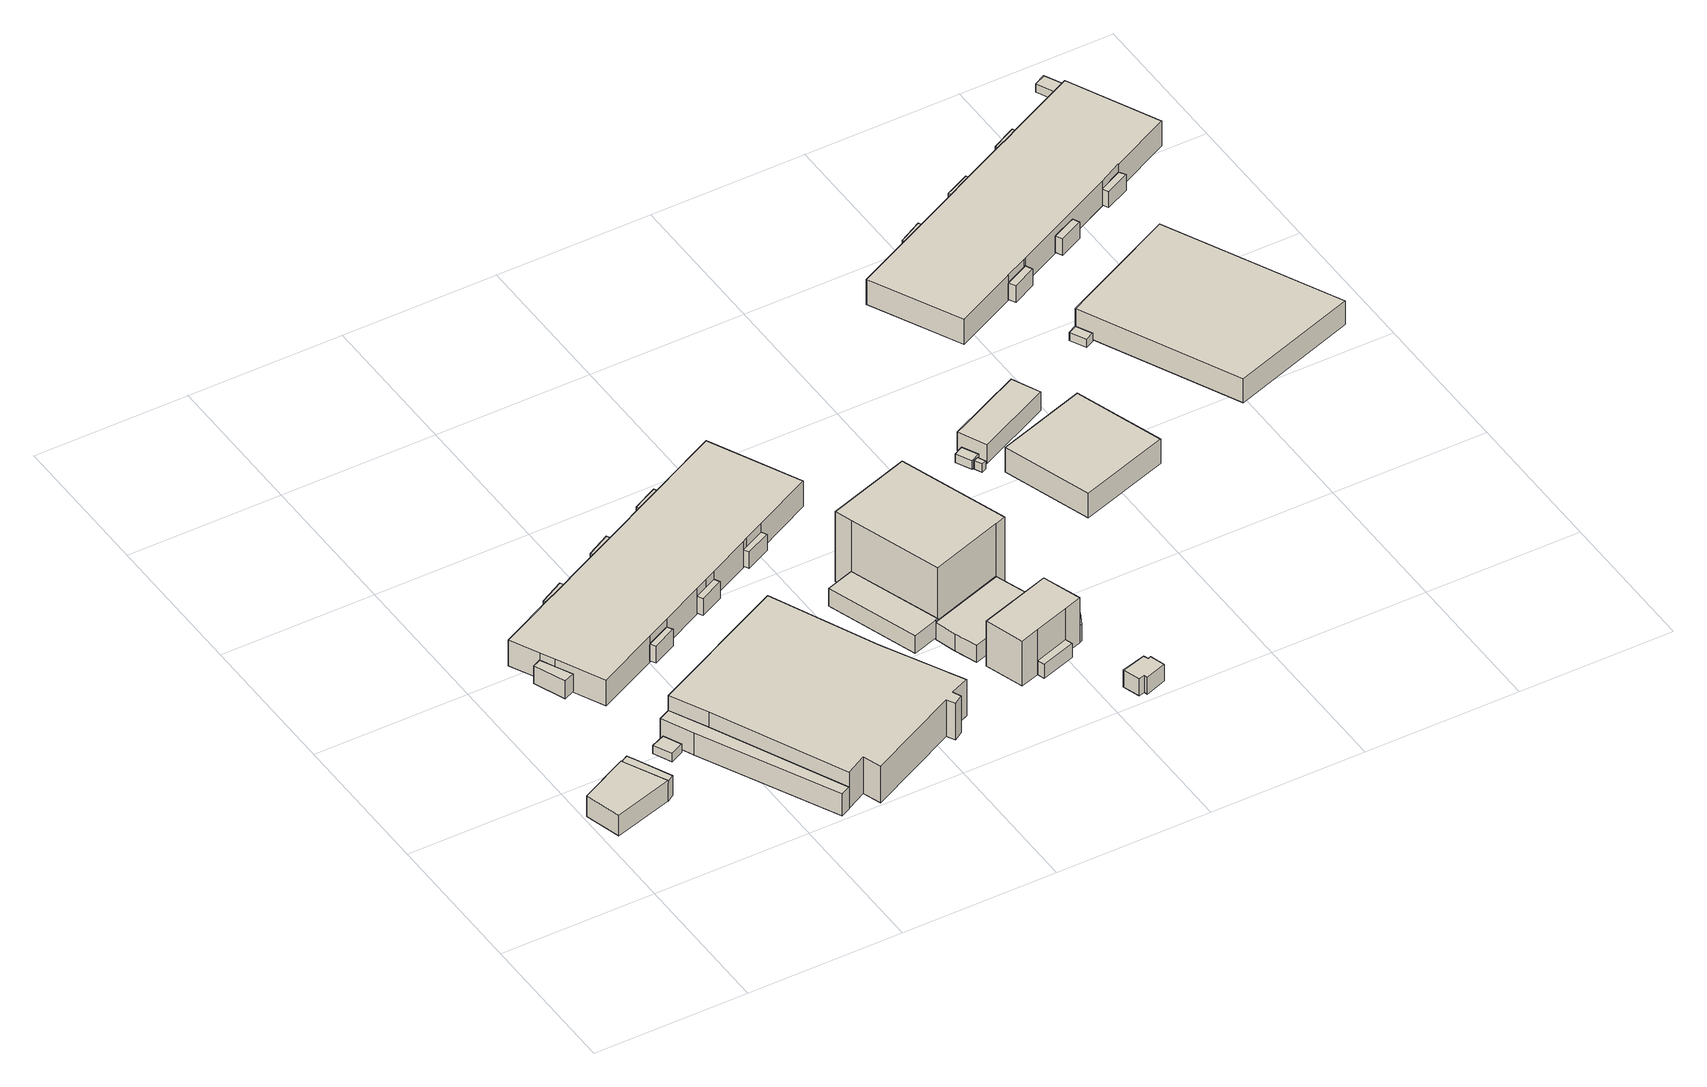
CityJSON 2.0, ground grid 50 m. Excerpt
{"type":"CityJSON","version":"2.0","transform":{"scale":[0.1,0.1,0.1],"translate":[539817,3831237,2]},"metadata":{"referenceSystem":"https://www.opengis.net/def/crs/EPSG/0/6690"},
"CityObjects":{
"building1":{"type":"Building","attributes":{"計測周辺長":65.77,"1/2500図郭":84,"区名":"住之江区","町丁目名称":"南港東４丁目","街区番号":5,"class":"3001","usage":"431","measuredHeight":7.5,"storeysAboveGround":1,"BuildingDetailAttribute.buildingRoofEdgeArea":262.5,"BuildingDetailAttribute.buildingStructureType":"610","BuildingDetailAttribute.buildingStructureOrgType":"2","BuildingDetailAttribute.detailedUsage":"1720","BuildingDetailAttribute.specifiedBuildingCoverageRate":0.6,"BuildingDetailAttribute.surveyYear":2017,"BuildingTsunamiRiskAttribute.description":"1","BuildingTsunamiRiskAttribute.rank":"2","BuildingTsunamiRiskAttribute.depth":0.82,"BuildingHighTideRiskAttribute.description":"1","BuildingHighTideRiskAttribute.rank":"3","BuildingHighTideRiskAttribute.depth":3.15,"BuildingIDAttribute.prefecture":"27","BuildingIDAttribute.city":"27125"},"geometry":[{"type":"Solid","lod":"1","boundaries":[[[[0,1,2,3,4,5]],[[4,6,7,5]],[[3,8,6,4]],[[2,9,8,3]],[[1,10,9,2]],[[0,11,10,1]],[[5,7,11,0]],[[6,8,9,10,11,7]]]]}]},
"building2":{"type":"Building","attributes":{"計測周辺長":37.03,"1/2500図郭":84,"区名":"住之江区","町丁目名称":"南港東４丁目","街区番号":5,"class":"3003","usage":"431","measuredHeight":7.1,"storeysAboveGround":1,"BuildingDetailAttribute.buildingRoofEdgeArea":47.19,"BuildingDetailAttribute.buildingStructureType":"610","BuildingDetailAttribute.buildingStructureOrgType":"2","BuildingDetailAttribute.detailedUsage":"1720","BuildingDetailAttribute.specifiedBuildingCoverageRate":0.6,"BuildingDetailAttribute.surveyYear":2017,"BuildingTsunamiRiskAttribute.description":"1","BuildingTsunamiRiskAttribute.rank":"2","BuildingTsunamiRiskAttribute.depth":0.69,"BuildingHighTideRiskAttribute.description":"1","BuildingHighTideRiskAttribute.rank":"3","BuildingHighTideRiskAttribute.depth":3.03,"BuildingIDAttribute.prefecture":"27","BuildingIDAttribute.city":"27125"},"geometry":[{"type":"Solid","lod":"1","boundaries":[[[[12,13,14,15,16,17]],[[16,18,19,17]],[[15,20,18,16]],[[14,21,20,15]],[[13,22,21,14]],[[12,23,22,13]],[[17,19,23,12]],[[18,20,21,22,23,19]]]]}]},
"building3":{"type":"Building","attributes":{"計測周辺長":28.87,"1/2500図郭":84,"区名":"住之江区","町丁目名称":"南港東４丁目","街区番号":4,"class":"3003","usage":"431","measuredHeight":6.4,"storeysAboveGround":2,"BuildingDetailAttribute.buildingRoofEdgeArea":37.58,"BuildingDetailAttribute.buildingStructureType":"610","BuildingDetailAttribute.buildingStructureOrgType":"2","BuildingDetailAttribute.detailedUsage":"1720","BuildingDetailAttribute.specifiedBuildingCoverageRate":0.6,"BuildingDetailAttribute.surveyYear":2017,"BuildingTsunamiRiskAttribute.description":"1","BuildingTsunamiRiskAttribute.rank":"2","BuildingTsunamiRiskAttribute.depth":1.06,"BuildingHighTideRiskAttribute.description":"1","BuildingHighTideRiskAttribute.rank":"3","BuildingHighTideRiskAttribute.depth":3.35,"BuildingIDAttribute.prefecture":"27","BuildingIDAttribute.city":"27125"},"geometry":[{"type":"Solid","lod":"1","boundaries":[[[[24,25,26,27,28]],[[27,29,30,28]],[[26,31,29,27]],[[25,32,31,26]],[[24,33,32,25]],[[28,30,33,24]],[[29,31,32,33,30]]]]}]},
"building4":{"type":"Building","attributes":{"計測周辺長":22.26,"1/2500図郭":84,"区名":"住之江区","町丁目名称":"南港東４丁目","街区番号":5,"class":"3001","usage":"431","measuredHeight":3,"storeysAboveGround":1,"BuildingDetailAttribute.buildingRoofEdgeArea":30.46,"BuildingDetailAttribute.buildingStructureType":"610","BuildingDetailAttribute.buildingStructureOrgType":"2","BuildingDetailAttribute.detailedUsage":"1720","BuildingDetailAttribute.specifiedBuildingCoverageRate":0.6,"BuildingDetailAttribute.surveyYear":2017,"BuildingTsunamiRiskAttribute.description":"1","BuildingTsunamiRiskAttribute.rank":"1","BuildingTsunamiRiskAttribute.depth":0.49,"BuildingHighTideRiskAttribute.description":"1","BuildingHighTideRiskAttribute.rank":"2","BuildingHighTideRiskAttribute.depth":2.83,"BuildingIDAttribute.prefecture":"27","BuildingIDAttribute.city":"27125"},"geometry":[{"type":"Solid","lod":"1","boundaries":[[[[34,35,36,37]],[[36,38,39,37]],[[35,40,38,36]],[[34,41,40,35]],[[37,39,41,34]],[[38,40,41,39]]]]}]},
"building5":{"type":"Building","attributes":{"計測周辺長":127.84,"1/2500図郭":84,"区名":"住之江区","町丁目名称":"南港東４丁目","街区番号":5,"class":"3003","usage":"431","measuredHeight":7.9,"storeysAboveGround":1,"BuildingDetailAttribute.buildingRoofEdgeArea":246.84,"BuildingDetailAttribute.buildingStructureType":"610","BuildingDetailAttribute.buildingStructureOrgType":"2","BuildingDetailAttribute.detailedUsage":"1720","BuildingDetailAttribute.specifiedBuildingCoverageRate":0.6,"BuildingDetailAttribute.surveyYear":2017,"BuildingTsunamiRiskAttribute.description":"1","BuildingTsunamiRiskAttribute.rank":"1","BuildingTsunamiRiskAttribute.depth":0.35,"BuildingHighTideRiskAttribute.description":"1","BuildingHighTideRiskAttribute.rank":"2","BuildingHighTideRiskAttribute.depth":2.67,"BuildingIDAttribute.prefecture":"27","BuildingIDAttribute.city":"27125"},"geometry":[{"type":"Solid","lod":"1","boundaries":[[[[42,43,44,45,46,47]],[[46,48,49,47]],[[45,50,48,46]],[[44,51,50,45]],[[43,52,51,44]],[[42,53,52,43]],[[47,49,53,42]],[[48,50,51,52,53,49]]]]}]},
"building6":{"type":"Building","attributes":{"計測周辺長":23.73,"1/2500図郭":84,"区名":"住之江区","町丁目名称":"南港東４丁目","街区番号":4,"class":"3003","usage":"431","measuredHeight":6.3,"storeysAboveGround":2,"BuildingDetailAttribute.buildingRoofEdgeArea":26.66,"BuildingDetailAttribute.buildingStructureType":"610","BuildingDetailAttribute.buildingStructureOrgType":"2","BuildingDetailAttribute.detailedUsage":"1720","BuildingDetailAttribute.specifiedBuildingCoverageRate":0.6,"BuildingDetailAttribute.surveyYear":2017,"BuildingTsunamiRiskAttribute.description":"1","BuildingTsunamiRiskAttribute.rank":"2","BuildingTsunamiRiskAttribute.depth":1.2,"BuildingHighTideRiskAttribute.description":"1","BuildingHighTideRiskAttribute.rank":"3","BuildingHighTideRiskAttribute.depth":3.46,"BuildingIDAttribute.prefecture":"27","BuildingIDAttribute.city":"27125"},"geometry":[{"type":"Solid","lod":"1","boundaries":[[[[54,55,56,57]],[[56,58,59,57]],[[55,60,58,56]],[[54,61,60,55]],[[57,59,61,54]],[[58,60,61,59]]]]}]},
"building7":{"type":"Building","attributes":{"計測周辺長":21.85,"1/2500図郭":84,"区名":"住之江区","町丁目名称":"南港東４丁目","街区番号":4,"class":"3003","usage":"431","measuredHeight":6.1,"storeysAboveGround":1,"BuildingDetailAttribute.buildingRoofEdgeArea":18.63,"BuildingDetailAttribute.buildingStructureType":"610","BuildingDetailAttribute.buildingStructureOrgType":"2","BuildingDetailAttribute.detailedUsage":"1720","BuildingDetailAttribute.specifiedBuildingCoverageRate":0.6,"BuildingDetailAttribute.surveyYear":2017,"BuildingTsunamiRiskAttribute.description":"1","BuildingTsunamiRiskAttribute.rank":"2","BuildingTsunamiRiskAttribute.depth":0.56,"BuildingHighTideRiskAttribute.description":"1","BuildingHighTideRiskAttribute.rank":"2","BuildingHighTideRiskAttribute.depth":2.84,"BuildingIDAttribute.prefecture":"27","BuildingIDAttribute.city":"27125"},"geometry":[{"type":"Solid","lod":"1","boundaries":[[[[62,63,64,65]],[[64,66,67,65]],[[63,68,66,64]],[[62,69,68,63]],[[65,67,69,62]],[[66,68,69,67]]]]}]},
"building8":{"type":"Building","attributes":{"計測周辺長":241.19,"1/2500図郭":84,"区名":"住之江区","町丁目名称":"南港東４丁目","街区番号":5,"class":"3001","usage":"431","measuredHeight":13.3,"storeysAboveGround":1,"BuildingDetailAttribute.buildingRoofEdgeArea":3307.52,"BuildingDetailAttribute.buildingStructureType":"610","BuildingDetailAttribute.buildingStructureOrgType":"2","BuildingDetailAttribute.detailedUsage":"1720","BuildingDetailAttribute.specifiedBuildingCoverageRate":0.6,"BuildingDetailAttribute.surveyYear":2017,"BuildingTsunamiRiskAttribute.description":"1","BuildingTsunamiRiskAttribute.rank":"1","BuildingTsunamiRiskAttribute.depth":0.44,"BuildingHighTideRiskAttribute.description":"1","BuildingHighTideRiskAttribute.rank":"2","BuildingHighTideRiskAttribute.depth":2.82,"BuildingIDAttribute.prefecture":"27","BuildingIDAttribute.city":"27125"},"geometry":[{"type":"Solid","lod":"1","boundaries":[[[[70,71,72,73,74,75,76,77,78,79,80,81,82,83]],[[82,84,85,83]],[[81,86,84,82]],[[80,87,86,81]],[[79,88,87,80]],[[78,89,88,79]],[[77,90,89,78]],[[76,91,90,77]],[[75,92,91,76]],[[74,93,92,75]],[[73,94,93,74]],[[72,95,94,73]],[[71,96,95,72]],[[70,97,96,71]],[[83,85,97,70]],[[84,86,87,88,89,90,91,92,93,94,95,96,97,85]]]]}]},
"building9":{"type":"Building","attributes":{"計測周辺長":23.37,"1/2500図郭":84,"区名":"住之江区","町丁目名称":"南港東４丁目","街区番号":4,"class":"3003","usage":"431","measuredHeight":6.2,"storeysAboveGround":2,"BuildingDetailAttribute.buildingRoofEdgeArea":26.14,"BuildingDetailAttribute.buildingStructureType":"610","BuildingDetailAttribute.buildingStructureOrgType":"2","BuildingDetailAttribute.detailedUsage":"1720","BuildingDetailAttribute.specifiedBuildingCoverageRate":0.6,"BuildingDetailAttribute.surveyYear":2017,"BuildingTsunamiRiskAttribute.description":"1","BuildingTsunamiRiskAttribute.rank":"2","BuildingTsunamiRiskAttribute.depth":1.23,"BuildingHighTideRiskAttribute.description":"1","BuildingHighTideRiskAttribute.rank":"3","BuildingHighTideRiskAttribute.depth":3.48,"BuildingIDAttribute.prefecture":"27","BuildingIDAttribute.city":"27125"},"geometry":[{"type":"Solid","lod":"1","boundaries":[[[[98,99,100,101,102]],[[101,103,104,102]],[[100,105,103,101]],[[99,106,105,100]],[[98,107,106,99]],[[102,104,107,98]],[[103,105,106,107,104]]]]}]},
"building10":{"type":"Building","attributes":{"計測周辺長":267.58,"1/2500図郭":84,"区名":"住之江区","町丁目名称":"南港東４丁目","街区番号":4,"class":"3001","usage":"431","measuredHeight":9.3,"storeysAboveGround":1,"BuildingDetailAttribute.buildingRoofEdgeArea":3267.63,"BuildingDetailAttribute.buildingStructureType":"610","BuildingDetailAttribute.buildingStructureOrgType":"2","BuildingDetailAttribute.detailedUsage":"1720","BuildingDetailAttribute.specifiedBuildingCoverageRate":0.6,"BuildingDetailAttribute.surveyYear":2017,"BuildingTsunamiRiskAttribute.description":"1","BuildingTsunamiRiskAttribute.rank":"2","BuildingTsunamiRiskAttribute.depth":1.13,"BuildingHighTideRiskAttribute.description":"1","BuildingHighTideRiskAttribute.rank":"3","BuildingHighTideRiskAttribute.depth":3.03,"BuildingIDAttribute.prefecture":"27","BuildingIDAttribute.city":"27125"},"geometry":[{"type":"Solid","lod":"1","boundaries":[[[[108,109,110,111,112,113,114,115,116,117,118,119,120,121,122,123,124,125,126,127,98,102,128]],[[102,129,130,128]],[[98,131,129,102]],[[127,132,131,98]],[[126,133,132,127]],[[125,134,133,126]],[[124,135,134,125]],[[123,136,135,124]],[[122,137,136,123]],[[121,138,137,122]],[[120,139,138,121]],[[119,140,139,120]],[[118,141,140,119]],[[117,142,141,118]],[[116,143,142,117]],[[115,144,143,116]],[[114,145,144,115]],[[113,146,145,114]],[[112,147,146,113]],[[111,148,147,112]],[[110,149,148,111]],[[109,150,149,110]],[[108,151,150,109]],[[128,130,151,108]],[[129,131,132,133,134,135,136,137,138,139,140,141,142,143,144,145,146,147,148,149,150,151,130]]]]}]},
"building11":{"type":"Building","attributes":{"計測周辺長":21.68,"1/2500図郭":84,"区名":"住之江区","町丁目名称":"南港東４丁目","街区番号":4,"class":"3003","usage":"431","measuredHeight":6.1,"storeysAboveGround":1,"BuildingDetailAttribute.buildingRoofEdgeArea":18.51,"BuildingDetailAttribute.buildingStructureType":"610","BuildingDetailAttribute.buildingStructureOrgType":"2","BuildingDetailAttribute.detailedUsage":"1720","BuildingDetailAttribute.specifiedBuildingCoverageRate":0.6,"BuildingDetailAttribute.surveyYear":2017,"BuildingTsunamiRiskAttribute.description":"1","BuildingTsunamiRiskAttribute.rank":"2","BuildingTsunamiRiskAttribute.depth":0.67,"BuildingHighTideRiskAttribute.description":"1","BuildingHighTideRiskAttribute.rank":"2","BuildingHighTideRiskAttribute.depth":2.93,"BuildingIDAttribute.prefecture":"27","BuildingIDAttribute.city":"27125"},"geometry":[{"type":"Solid","lod":"1","boundaries":[[[[152,153,154,155,156]],[[155,157,158,156]],[[154,159,157,155]],[[153,160,159,154]],[[152,161,160,153]],[[156,158,161,152]],[[157,159,160,161,158]]]]}]},
"building12":{"type":"Building","attributes":{"計測周辺長":127.65,"1/2500図郭":84,"区名":"住之江区","町丁目名称":"南港東４丁目","街区番号":5,"class":"3003","usage":"431","measuredHeight":7.5,"storeysAboveGround":1,"BuildingDetailAttribute.buildingRoofEdgeArea":273,"BuildingDetailAttribute.buildingStructureType":"610","BuildingDetailAttribute.buildingStructureOrgType":"2","BuildingDetailAttribute.detailedUsage":"1720","BuildingDetailAttribute.specifiedBuildingCoverageRate":0.6,"BuildingDetailAttribute.surveyYear":2017,"BuildingTsunamiRiskAttribute.description":"1","BuildingTsunamiRiskAttribute.rank":"1","BuildingTsunamiRiskAttribute.depth":0.31,"BuildingHighTideRiskAttribute.description":"1","BuildingHighTideRiskAttribute.rank":"2","BuildingHighTideRiskAttribute.depth":2.75,"BuildingIDAttribute.prefecture":"27","BuildingIDAttribute.city":"27125"},"geometry":[{"type":"Solid","lod":"1","boundaries":[[[[162,163,164,165,166,167]],[[166,168,169,167]],[[165,170,168,166]],[[164,171,170,165]],[[163,172,171,164]],[[162,173,172,163]],[[167,169,173,162]],[[168,170,171,172,173,169]]]]}]},
"building13":{"type":"Building","attributes":{"計測周辺長":24.69,"1/2500図郭":84,"区名":"住之江区","町丁目名称":"南港東４丁目","街区番号":4,"class":"3003","usage":"431","measuredHeight":6,"storeysAboveGround":2,"BuildingDetailAttribute.buildingRoofEdgeArea":28.49,"BuildingDetailAttribute.buildingStructureType":"610","BuildingDetailAttribute.buildingStructureOrgType":"2","BuildingDetailAttribute.detailedUsage":"1720","BuildingDetailAttribute.specifiedBuildingCoverageRate":0.6,"BuildingDetailAttribute.surveyYear":2017,"BuildingTsunamiRiskAttribute.description":"1","BuildingTsunamiRiskAttribute.rank":"2","BuildingTsunamiRiskAttribute.depth":1.21,"BuildingHighTideRiskAttribute.description":"1","BuildingHighTideRiskAttribute.rank":"3","BuildingHighTideRiskAttribute.depth":3.45,"BuildingIDAttribute.prefecture":"27","BuildingIDAttribute.city":"27125"},"geometry":[{"type":"Solid","lod":"1","boundaries":[[[[128,174,175,176,109]],[[176,177,178,109]],[[175,179,177,176]],[[174,180,179,175]],[[128,181,180,174]],[[109,178,181,128]],[[177,179,180,181,178]]]]}]},
"building14":{"type":"Building","attributes":{"計測周辺長":22.52,"1/2500図郭":84,"区名":"住之江区","町丁目名称":"南港東４丁目","街区番号":4,"class":"3003","usage":"431","measuredHeight":5.9,"storeysAboveGround":2,"BuildingDetailAttribute.buildingRoofEdgeArea":19.01,"BuildingDetailAttribute.buildingStructureType":"610","BuildingDetailAttribute.buildingStructureOrgType":"2","BuildingDetailAttribute.detailedUsage":"1720","BuildingDetailAttribute.specifiedBuildingCoverageRate":0.6,"BuildingDetailAttribute.surveyYear":2017,"BuildingTsunamiRiskAttribute.description":"1","BuildingTsunamiRiskAttribute.rank":"2","BuildingTsunamiRiskAttribute.depth":0.67,"BuildingHighTideRiskAttribute.description":"1","BuildingHighTideRiskAttribute.rank":"2","BuildingHighTideRiskAttribute.depth":2.92,"BuildingIDAttribute.prefecture":"27","BuildingIDAttribute.city":"27125"},"geometry":[{"type":"Solid","lod":"1","boundaries":[[[[182,183,184,185,186]],[[185,187,188,186]],[[184,189,187,185]],[[183,190,189,184]],[[182,191,190,183]],[[186,188,191,182]],[[187,189,190,191,188]]]]}]},
"building15":{"type":"Building","attributes":{"計測周辺長":82.46,"1/2500図郭":84,"区名":"住之江区","町丁目名称":"南港東４丁目","街区番号":5,"class":"3003","usage":"431","measuredHeight":6.5,"storeysAboveGround":1,"BuildingDetailAttribute.buildingRoofEdgeArea":306.31,"BuildingDetailAttribute.buildingStructureType":"610","BuildingDetailAttribute.buildingStructureOrgType":"2","BuildingDetailAttribute.detailedUsage":"1720","BuildingDetailAttribute.specifiedBuildingCoverageRate":0.6,"BuildingDetailAttribute.surveyYear":2017,"BuildingTsunamiRiskAttribute.description":"1","BuildingTsunamiRiskAttribute.rank":"1","BuildingTsunamiRiskAttribute.depth":0.39,"BuildingHighTideRiskAttribute.description":"1","BuildingHighTideRiskAttribute.rank":"2","BuildingHighTideRiskAttribute.depth":2.73,"BuildingIDAttribute.prefecture":"27","BuildingIDAttribute.city":"27125"},"geometry":[{"type":"Solid","lod":"1","boundaries":[[[[192,193,194,195,196,197]],[[196,198,199,197]],[[195,200,198,196]],[[194,201,200,195]],[[193,202,201,194]],[[192,203,202,193]],[[197,199,203,192]],[[198,200,201,202,203,199]]]]}]},
"building16":{"type":"Building","attributes":{"計測周辺長":82.52,"1/2500図郭":84,"区名":"住之江区","町丁目名称":"南港東４丁目","街区番号":5,"class":"3003","usage":"401","measuredHeight":6.2,"storeysAboveGround":1,"BuildingDetailAttribute.buildingRoofEdgeArea":397.77,"BuildingDetailAttribute.buildingStructureType":"610","BuildingDetailAttribute.buildingStructureOrgType":"2","BuildingDetailAttribute.detailedUsage":"1310","BuildingDetailAttribute.specifiedBuildingCoverageRate":0.6,"BuildingDetailAttribute.surveyYear":2017,"BuildingTsunamiRiskAttribute.description":"1","BuildingTsunamiRiskAttribute.rank":"2","BuildingTsunamiRiskAttribute.depth":0.63,"BuildingHighTideRiskAttribute.description":"1","BuildingHighTideRiskAttribute.rank":"3","BuildingHighTideRiskAttribute.depth":3.07,"BuildingIDAttribute.prefecture":"27","BuildingIDAttribute.city":"27125"},"geometry":[{"type":"Solid","lod":"1","boundaries":[[[[204,205,206,207,208,209,210]],[[209,211,212,210]],[[208,213,211,209]],[[207,214,213,208]],[[206,215,214,207]],[[205,216,215,206]],[[204,217,216,205]],[[210,212,217,204]],[[211,213,214,215,216,217,212]]]]}]},
"building17":{"type":"Building","attributes":{"計測周辺長":75.45,"1/2500図郭":84,"区名":"住之江区","町丁目名称":"南港東４丁目","街区番号":5,"class":"3002","usage":"431","measuredHeight":16.3,"storeysAboveGround":4,"BuildingDetailAttribute.buildingRoofEdgeArea":323.85,"BuildingDetailAttribute.buildingStructureType":"610","BuildingDetailAttribute.buildingStructureOrgType":"2","BuildingDetailAttribute.detailedUsage":"1720","BuildingDetailAttribute.specifiedBuildingCoverageRate":0.6,"BuildingDetailAttribute.surveyYear":2017,"BuildingTsunamiRiskAttribute.description":"1","BuildingTsunamiRiskAttribute.rank":"2","BuildingTsunamiRiskAttribute.depth":0.54,"BuildingHighTideRiskAttribute.description":"1","BuildingHighTideRiskAttribute.rank":"3","BuildingHighTideRiskAttribute.depth":3.06,"BuildingIDAttribute.prefecture":"27","BuildingIDAttribute.city":"27125"},"geometry":[{"type":"Solid","lod":"1","boundaries":[[[[218,219,220,221,222,223,224]],[[223,225,226,224]],[[222,227,225,223]],[[221,228,227,222]],[[220,229,228,221]],[[219,230,229,220]],[[218,231,230,219]],[[224,226,231,218]],[[225,227,228,229,230,231,226]]]]}]},
"building18":{"type":"Building","attributes":{"計測周辺長":131.87,"1/2500図郭":84,"区名":"住之江区","町丁目名称":"南港東４丁目","街区番号":5,"class":"3003","usage":"431","measuredHeight":6,"storeysAboveGround":4,"BuildingDetailAttribute.buildingRoofEdgeArea":1068,"BuildingDetailAttribute.buildingStructureType":"603","BuildingDetailAttribute.buildingStructureOrgType":"3","BuildingDetailAttribute.detailedUsage":"1720","BuildingDetailAttribute.specifiedBuildingCoverageRate":0.6,"BuildingDetailAttribute.surveyYear":2017,"BuildingTsunamiRiskAttribute.description":"1","BuildingTsunamiRiskAttribute.rank":"2","BuildingTsunamiRiskAttribute.depth":0.51,"BuildingHighTideRiskAttribute.description":"1","BuildingHighTideRiskAttribute.rank":"2","BuildingHighTideRiskAttribute.depth":2.96,"BuildingIDAttribute.prefecture":"27","BuildingIDAttribute.city":"27125"},"geometry":[{"type":"Solid","lod":"1","boundaries":[[[[232,233,234]],[[233,217,212,234]],[[232,235,217,233]],[[234,212,235,232]],[[217,235,212]]]]}]},
"building19":{"type":"Building","attributes":{"計測周辺長":28.89,"1/2500図郭":84,"区名":"住之江区","町丁目名称":"南港東４丁目","街区番号":5,"class":"3003","usage":"431","measuredHeight":5.2,"storeysAboveGround":1,"BuildingDetailAttribute.buildingRoofEdgeArea":30.19,"BuildingDetailAttribute.buildingStructureType":"610","BuildingDetailAttribute.buildingStructureOrgType":"2","BuildingDetailAttribute.detailedUsage":"1720","BuildingDetailAttribute.specifiedBuildingCoverageRate":0.6,"BuildingDetailAttribute.surveyYear":2017,"BuildingTsunamiRiskAttribute.description":"1","BuildingTsunamiRiskAttribute.rank":"1","BuildingTsunamiRiskAttribute.depth":0.46,"BuildingHighTideRiskAttribute.description":"1","BuildingHighTideRiskAttribute.rank":"2","BuildingHighTideRiskAttribute.depth":2.99,"BuildingIDAttribute.prefecture":"27","BuildingIDAttribute.city":"27125"},"geometry":[{"type":"Solid","lod":"1","boundaries":[[[[236,237,238,239]],[[238,240,241,239]],[[237,242,240,238]],[[236,243,242,237]],[[239,241,243,236]],[[240,242,243,241]]]]}]},
"building20":{"type":"Building","attributes":{"計測周辺長":131.87,"1/2500図郭":84,"区名":"住之江区","町丁目名称":"南港東４丁目","街区番号":5,"class":"3002","usage":"431","measuredHeight":25.2,"storeysAboveGround":4,"BuildingDetailAttribute.buildingRoofEdgeArea":1068,"BuildingDetailAttribute.buildingStructureType":"603","BuildingDetailAttribute.buildingStructureOrgType":"3","BuildingDetailAttribute.detailedUsage":"1720","BuildingDetailAttribute.specifiedBuildingCoverageRate":0.6,"BuildingDetailAttribute.surveyYear":2017,"BuildingTsunamiRiskAttribute.description":"1","BuildingTsunamiRiskAttribute.rank":"1","BuildingTsunamiRiskAttribute.depth":0.43,"BuildingHighTideRiskAttribute.description":"1","BuildingHighTideRiskAttribute.rank":"2","BuildingHighTideRiskAttribute.depth":2.89,"BuildingIDAttribute.prefecture":"27","BuildingIDAttribute.city":"27125"},"geometry":[{"type":"Solid","lod":"1","boundaries":[[[[244,210,245,246,247,248,204]],[[248,249,250,204]],[[247,251,249,248]],[[246,252,251,247]],[[245,253,252,246]],[[210,254,253,245]],[[244,255,254,210]],[[204,250,255,244]],[[249,251,252,253,254,255,250]]]]}]},
"building21":{"type":"Building","attributes":{"計測周辺長":60.85,"1/2500図郭":84,"区名":"住之江区","町丁目名称":"南港東４丁目","街区番号":4,"class":"3003","usage":"431","storeysAboveGround":2,"BuildingDetailAttribute.buildingRoofEdgeArea":23.25,"BuildingDetailAttribute.buildingStructureType":"610","BuildingDetailAttribute.buildingStructureOrgType":"2","BuildingDetailAttribute.detailedUsage":"1720","BuildingDetailAttribute.specifiedBuildingCoverageRate":0.6,"BuildingDetailAttribute.surveyYear":2017,"BuildingTsunamiRiskAttribute.description":"1","BuildingTsunamiRiskAttribute.rank":"2","BuildingTsunamiRiskAttribute.depth":1,"BuildingHighTideRiskAttribute.description":"1","BuildingHighTideRiskAttribute.rank":"3","BuildingHighTideRiskAttribute.depth":3.25,"BuildingIDAttribute.prefecture":"27","BuildingIDAttribute.city":"27125"},"geometry":[{"type":"Solid","lod":"1","boundaries":[[[[256,257,258,259]],[[258,260,261,259]],[[257,262,260,258]],[[256,263,262,257]],[[259,261,263,256]],[[260,262,263,261]]]]}]},
"building22":{"type":"Building","attributes":{"計測周辺長":32.44,"1/2500図郭":84,"区名":"住之江区","町丁目名称":"南港東４丁目","街区番号":6,"class":"3001","usage":"431","measuredHeight":6.2,"storeysAboveGround":2,"BuildingDetailAttribute.buildingRoofEdgeArea":60.28,"BuildingDetailAttribute.buildingStructureType":"610","BuildingDetailAttribute.buildingStructureOrgType":"2","BuildingDetailAttribute.detailedUsage":"1720","BuildingDetailAttribute.specifiedBuildingCoverageRate":0.6,"BuildingDetailAttribute.surveyYear":2017,"BuildingTsunamiRiskAttribute.description":"1","BuildingTsunamiRiskAttribute.rank":"2","BuildingTsunamiRiskAttribute.depth":0.54,"BuildingHighTideRiskAttribute.description":"1","BuildingHighTideRiskAttribute.rank":"3","BuildingHighTideRiskAttribute.depth":3.11,"BuildingIDAttribute.prefecture":"27","BuildingIDAttribute.city":"27125"},"geometry":[{"type":"Solid","lod":"1","boundaries":[[[[264,265,266,267,268,269,270,271]],[[270,272,273,271]],[[269,274,272,270]],[[268,275,274,269]],[[267,276,275,268]],[[266,277,276,267]],[[265,278,277,266]],[[264,279,278,265]],[[271,273,279,264]],[[272,274,275,276,277,278,279,273]]]]}]},
"building23":{"type":"Building","attributes":{"計測周辺長":33.2,"1/2500図郭":84,"区名":"住之江区","町丁目名称":"南港東４丁目","街区番号":5,"class":"3003","usage":"431","measuredHeight":6.1,"storeysAboveGround":1,"BuildingDetailAttribute.buildingRoofEdgeArea":52.79,"BuildingDetailAttribute.buildingStructureType":"610","BuildingDetailAttribute.buildingStructureOrgType":"2","BuildingDetailAttribute.detailedUsage":"1720","BuildingDetailAttribute.specifiedBuildingCoverageRate":0.6,"BuildingDetailAttribute.surveyYear":2017,"BuildingTsunamiRiskAttribute.description":"1","BuildingTsunamiRiskAttribute.rank":"2","BuildingTsunamiRiskAttribute.depth":0.58,"BuildingHighTideRiskAttribute.description":"1","BuildingHighTideRiskAttribute.rank":"2","BuildingHighTideRiskAttribute.depth":2.99,"BuildingIDAttribute.prefecture":"27","BuildingIDAttribute.city":"27125"},"geometry":[{"type":"Solid","lod":"1","boundaries":[[[[223,280,281,282,224]],[[282,283,284,224]],[[281,285,283,282]],[[280,286,285,281]],[[223,287,286,280]],[[224,284,287,223]],[[283,285,286,287,284]]]]}]},
"building24":{"type":"Building","attributes":{"class":"3001","BuildingDetailAttribute.specifiedBuildingCoverageRate":0.6,"BuildingDetailAttribute.surveyYear":2017,"BuildingTsunamiRiskAttribute.description":"1","BuildingTsunamiRiskAttribute.rank":"1","BuildingTsunamiRiskAttribute.depth":0.05,"BuildingHighTideRiskAttribute.description":"1","BuildingHighTideRiskAttribute.rank":"2","BuildingHighTideRiskAttribute.depth":2.43,"BuildingIDAttribute.prefecture":"27","BuildingIDAttribute.city":"27125"},"geometry":[{"type":"Solid","lod":"1","boundaries":[[[[288,289,290,291]],[[290,292,293,291]],[[289,294,292,290]],[[288,295,294,289]],[[291,293,295,288]],[[292,294,295,293]]]]}]},
"building25":{"type":"Building","attributes":{"class":"3001","BuildingDetailAttribute.specifiedBuildingCoverageRate":0.6,"BuildingDetailAttribute.surveyYear":2017,"BuildingTsunamiRiskAttribute.description":"1","BuildingTsunamiRiskAttribute.rank":"1","BuildingTsunamiRiskAttribute.depth":0.15,"BuildingHighTideRiskAttribute.description":"1","BuildingHighTideRiskAttribute.rank":"2","BuildingHighTideRiskAttribute.depth":2.57,"BuildingIDAttribute.prefecture":"27","BuildingIDAttribute.city":"27125"},"geometry":[{"type":"Solid","lod":"1","boundaries":[[[[296,297,298,299]],[[298,300,301,299]],[[297,302,300,298]],[[296,303,302,297]],[[299,301,303,296]],[[300,302,303,301]]]]}]},
"building26":{"type":"Building","attributes":{"計測周辺長":79.32,"1/2500図郭":84,"区名":"住之江区","町丁目名称":"南港東４丁目","街区番号":10,"class":"3001","usage":"401","measuredHeight":6.7,"storeysAboveGround":2,"BuildingDetailAttribute.buildingRoofEdgeArea":299.5,"BuildingDetailAttribute.buildingStructureType":"610","BuildingDetailAttribute.buildingStructureOrgType":"2","BuildingDetailAttribute.detailedUsage":"1310","BuildingDetailAttribute.specifiedBuildingCoverageRate":0.6,"BuildingDetailAttribute.surveyYear":2017,"BuildingTsunamiRiskAttribute.description":"1","BuildingTsunamiRiskAttribute.rank":"1","BuildingTsunamiRiskAttribute.depth":0.27,"BuildingHighTideRiskAttribute.description":"1","BuildingHighTideRiskAttribute.rank":"2","BuildingHighTideRiskAttribute.depth":2.52,"BuildingIDAttribute.prefecture":"27","BuildingIDAttribute.city":"27125"},"geometry":[{"type":"Solid","lod":"1","boundaries":[[[[304,305,306,307]],[[306,308,309,307]],[[305,310,308,306]],[[304,311,310,305]],[[307,309,311,304]],[[308,310,311,309]]]]}]},
"building27":{"type":"Building","attributes":{"計測周辺長":122.23,"1/2500図郭":84,"区名":"住之江区","町丁目名称":"南港東４丁目","街区番号":10,"class":"3003","usage":"431","measuredHeight":9,"storeysAboveGround":1,"BuildingDetailAttribute.buildingRoofEdgeArea":933.81,"BuildingDetailAttribute.buildingStructureType":"610","BuildingDetailAttribute.buildingStructureOrgType":"2","BuildingDetailAttribute.detailedUsage":"1720","BuildingDetailAttribute.specifiedBuildingCoverageRate":0.6,"BuildingDetailAttribute.surveyYear":2017,"BuildingTsunamiRiskAttribute.description":"1","BuildingTsunamiRiskAttribute.rank":"1","BuildingTsunamiRiskAttribute.depth":0.18,"BuildingHighTideRiskAttribute.description":"1","BuildingHighTideRiskAttribute.rank":"2","BuildingHighTideRiskAttribute.depth":2.57,"BuildingIDAttribute.prefecture":"27","BuildingIDAttribute.city":"27125"},"geometry":[{"type":"Solid","lod":"1","boundaries":[[[[312,313,314,315]],[[314,316,317,315]],[[313,318,316,314]],[[312,319,318,313]],[[315,317,319,312]],[[316,318,319,317]]]]}]},
"building28":{"type":"Building","attributes":{"計測周辺長":22.7,"1/2500図郭":84,"区名":"住之江区","町丁目名称":"南港東４丁目","街区番号":3,"class":"3003","usage":"431","measuredHeight":6.2,"storeysAboveGround":2,"BuildingDetailAttribute.buildingRoofEdgeArea":23.25,"BuildingDetailAttribute.buildingStructureType":"610","BuildingDetailAttribute.buildingStructureOrgType":"2","BuildingDetailAttribute.detailedUsage":"1720","BuildingDetailAttribute.specifiedBuildingCoverageRate":0.6,"BuildingDetailAttribute.surveyYear":2017,"BuildingTsunamiRiskAttribute.description":"1","BuildingTsunamiRiskAttribute.rank":"2","BuildingTsunamiRiskAttribute.depth":1.02,"BuildingHighTideRiskAttribute.description":"1","BuildingHighTideRiskAttribute.rank":"3","BuildingHighTideRiskAttribute.depth":3.24,"BuildingIDAttribute.prefecture":"27","BuildingIDAttribute.city":"27125"},"geometry":[{"type":"Solid","lod":"1","boundaries":[[[[320,321,322,323]],[[322,324,325,323]],[[321,326,324,322]],[[320,327,326,321]],[[323,325,327,320]],[[324,326,327,325]]]]}]},
"building29":{"type":"Building","attributes":{"class":"3001","BuildingDetailAttribute.specifiedBuildingCoverageRate":0.6,"BuildingDetailAttribute.surveyYear":2017,"BuildingTsunamiRiskAttribute.description":"1","BuildingTsunamiRiskAttribute.rank":"1","BuildingTsunamiRiskAttribute.depth":0.1,"BuildingHighTideRiskAttribute.description":"1","BuildingHighTideRiskAttribute.rank":"2","BuildingHighTideRiskAttribute.depth":2.33,"BuildingIDAttribute.prefecture":"27","BuildingIDAttribute.city":"27125"},"geometry":[{"type":"Solid","lod":"1","boundaries":[[[[328,329,330,331]],[[330,332,333,331]],[[329,334,332,330]],[[328,335,334,329]],[[331,333,335,328]],[[332,334,335,333]]]]}]},
"building30":{"type":"Building","attributes":{"計測周辺長":22.42,"1/2500図郭":84,"区名":"住之江区","町丁目名称":"南港東４丁目","街区番号":3,"class":"3003","usage":"431","measuredHeight":6,"storeysAboveGround":1,"BuildingDetailAttribute.buildingRoofEdgeArea":21.69,"BuildingDetailAttribute.buildingStructureType":"610","BuildingDetailAttribute.buildingStructureOrgType":"2","BuildingDetailAttribute.detailedUsage":"1720","BuildingDetailAttribute.specifiedBuildingCoverageRate":0.6,"BuildingDetailAttribute.surveyYear":2017,"BuildingTsunamiRiskAttribute.description":"1","BuildingTsunamiRiskAttribute.rank":"2","BuildingTsunamiRiskAttribute.depth":0.67,"BuildingHighTideRiskAttribute.description":"1","BuildingHighTideRiskAttribute.rank":"2","BuildingHighTideRiskAttribute.depth":2.89,"BuildingIDAttribute.prefecture":"27","BuildingIDAttribute.city":"27125"},"geometry":[{"type":"Solid","lod":"1","boundaries":[[[[336,337,338,339,340]],[[339,341,342,340]],[[338,343,341,339]],[[337,344,343,338]],[[336,345,344,337]],[[340,342,345,336]],[[341,343,344,345,342]]]]}]},
"building31":{"type":"Building","attributes":{"計測周辺長":23.57,"1/2500図郭":84,"区名":"住之江区","町丁目名称":"南港東４丁目","街区番号":3,"class":"3003","usage":"431","measuredHeight":6,"storeysAboveGround":2,"BuildingDetailAttribute.buildingRoofEdgeArea":25.83,"BuildingDetailAttribute.buildingStructureType":"610","BuildingDetailAttribute.buildingStructureOrgType":"2","BuildingDetailAttribute.detailedUsage":"1720","BuildingDetailAttribute.specifiedBuildingCoverageRate":0.6,"BuildingDetailAttribute.surveyYear":2017,"BuildingTsunamiRiskAttribute.description":"1","BuildingTsunamiRiskAttribute.rank":"2","BuildingTsunamiRiskAttribute.depth":0.79,"BuildingHighTideRiskAttribute.description":"1","BuildingHighTideRiskAttribute.rank":"3","BuildingHighTideRiskAttribute.depth":3,"BuildingIDAttribute.prefecture":"27","BuildingIDAttribute.city":"27125"},"geometry":[{"type":"Solid","lod":"1","boundaries":[[[[346,347,348,349,350]],[[349,351,352,350]],[[348,353,351,349]],[[347,354,353,348]],[[346,355,354,347]],[[350,352,355,346]],[[351,353,354,355,352]]]]}]},
"building32":{"type":"Building","attributes":{"計測周辺長":267.37,"1/2500図郭":84,"区名":"住之江区","町丁目名称":"南港東４丁目","街区番号":3,"class":"3001","usage":"431","measuredHeight":9.1,"storeysAboveGround":1,"BuildingDetailAttribute.buildingRoofEdgeArea":3264.16,"BuildingDetailAttribute.buildingStructureType":"610","BuildingDetailAttribute.buildingStructureOrgType":"2","BuildingDetailAttribute.detailedUsage":"1720","BuildingDetailAttribute.specifiedBuildingCoverageRate":0.6,"BuildingDetailAttribute.surveyYear":2017,"BuildingTsunamiRiskAttribute.description":"1","BuildingTsunamiRiskAttribute.rank":"2","BuildingTsunamiRiskAttribute.depth":0.63,"BuildingHighTideRiskAttribute.description":"1","BuildingHighTideRiskAttribute.rank":"2","BuildingHighTideRiskAttribute.depth":2.85,"BuildingIDAttribute.prefecture":"27","BuildingIDAttribute.city":"27125"},"geometry":[{"type":"Solid","lod":"1","boundaries":[[[[356,357,358,359,360,361,362,363,364,365,366,367,368,369,370,371]],[[370,372,373,371]],[[369,374,372,370]],[[368,375,374,369]],[[367,376,375,368]],[[366,377,376,367]],[[365,378,377,366]],[[364,379,378,365]],[[363,380,379,364]],[[362,381,380,363]],[[361,382,381,362]],[[360,383,382,361]],[[359,384,383,360]],[[358,385,384,359]],[[357,386,385,358]],[[356,387,386,357]],[[371,373,387,356]],[[372,374,375,376,377,378,379,380,381,382,383,384,385,386,387,373]]]]}]},
"building33":{"type":"Building","attributes":{"計測周辺長":22.6,"1/2500図郭":84,"区名":"住之江区","町丁目名称":"南港東４丁目","街区番号":3,"class":"3003","usage":"431","measuredHeight":5.9,"storeysAboveGround":1,"BuildingDetailAttribute.buildingRoofEdgeArea":21.75,"BuildingDetailAttribute.buildingStructureType":"610","BuildingDetailAttribute.buildingStructureOrgType":"2","BuildingDetailAttribute.detailedUsage":"1720","BuildingDetailAttribute.specifiedBuildingCoverageRate":0.6,"BuildingDetailAttribute.surveyYear":2017,"BuildingTsunamiRiskAttribute.description":"1","BuildingTsunamiRiskAttribute.rank":"2","BuildingTsunamiRiskAttribute.depth":0.69,"BuildingHighTideRiskAttribute.description":"1","BuildingHighTideRiskAttribute.rank":"2","BuildingHighTideRiskAttribute.depth":2.9,"BuildingIDAttribute.prefecture":"27","BuildingIDAttribute.city":"27125"},"geometry":[{"type":"Solid","lod":"1","boundaries":[[[[388,389,390,391]],[[390,392,393,391]],[[389,394,392,390]],[[388,395,394,389]],[[391,393,395,388]],[[392,394,395,393]]]]}]},
"building34":{"type":"Building","attributes":{"計測周辺長":203.96,"1/2500図郭":84,"区名":"住之江区","町丁目名称":"南港東４丁目","街区番号":10,"class":"3001","usage":"431","measuredHeight":8.6,"storeysAboveGround":1,"BuildingDetailAttribute.buildingRoofEdgeArea":2535.13,"BuildingDetailAttribute.buildingStructureType":"610","BuildingDetailAttribute.buildingStructureOrgType":"2","BuildingDetailAttribute.detailedUsage":"1720","BuildingDetailAttribute.specifiedBuildingCoverageRate":0.6,"BuildingDetailAttribute.surveyYear":2017,"BuildingTsunamiRiskAttribute.description":"1","BuildingTsunamiRiskAttribute.rank":"1","BuildingTsunamiRiskAttribute.depth":0.07,"BuildingHighTideRiskAttribute.description":"1","BuildingHighTideRiskAttribute.rank":"2","BuildingHighTideRiskAttribute.depth":2.21,"BuildingIDAttribute.prefecture":"27","BuildingIDAttribute.city":"27125"},"geometry":[{"type":"Solid","lod":"1","boundaries":[[[[396,397,398,399]],[[398,400,401,399]],[[397,402,400,398]],[[396,403,402,397]],[[399,401,403,396]],[[400,402,403,401]]]]}]},
"building35":{"type":"Building","attributes":{"計測周辺長":23.49,"1/2500図郭":84,"区名":"住之江区","町丁目名称":"南港東４丁目","街区番号":3,"class":"3003","usage":"431","measuredHeight":5.9,"storeysAboveGround":2,"BuildingDetailAttribute.buildingRoofEdgeArea":25.35,"BuildingDetailAttribute.buildingStructureType":"610","BuildingDetailAttribute.buildingStructureOrgType":"2","BuildingDetailAttribute.detailedUsage":"1720","BuildingDetailAttribute.specifiedBuildingCoverageRate":0.6,"BuildingDetailAttribute.surveyYear":2017,"BuildingTsunamiRiskAttribute.description":"1","BuildingTsunamiRiskAttribute.rank":"2","BuildingTsunamiRiskAttribute.depth":1.06,"BuildingHighTideRiskAttribute.description":"1","BuildingHighTideRiskAttribute.rank":"3","BuildingHighTideRiskAttribute.depth":3.26,"BuildingIDAttribute.prefecture":"27","BuildingIDAttribute.city":"27125"},"geometry":[{"type":"Solid","lod":"1","boundaries":[[[[404,405,406,407]],[[406,408,409,407]],[[405,410,408,406]],[[404,411,410,405]],[[407,409,411,404]],[[408,410,411,409]]]]}]},
"building36":{"type":"Building","attributes":{"計測周辺長":21.97,"1/2500図郭":84,"区名":"住之江区","町丁目名称":"南港東４丁目","街区番号":3,"class":"3003","usage":"431","measuredHeight":5.8,"storeysAboveGround":1,"BuildingDetailAttribute.buildingRoofEdgeArea":19.65,"BuildingDetailAttribute.buildingStructureType":"610","BuildingDetailAttribute.buildingStructureOrgType":"2","BuildingDetailAttribute.detailedUsage":"1720","BuildingDetailAttribute.specifiedBuildingCoverageRate":0.6,"BuildingDetailAttribute.surveyYear":2017,"BuildingTsunamiRiskAttribute.description":"1","BuildingTsunamiRiskAttribute.rank":"2","BuildingTsunamiRiskAttribute.depth":0.61,"BuildingHighTideRiskAttribute.description":"1","BuildingHighTideRiskAttribute.rank":"2","BuildingHighTideRiskAttribute.depth":2.82,"BuildingIDAttribute.prefecture":"27","BuildingIDAttribute.city":"27125"},"geometry":[{"type":"Solid","lod":"1","boundaries":[[[[412,413,414,415]],[[414,416,417,415]],[[413,418,416,414]],[[412,419,418,413]],[[415,417,419,412]],[[416,418,419,417]]]]}]},
"building37":{"type":"Building","attributes":{"class":"3003","BuildingDetailAttribute.specifiedBuildingCoverageRate":0.6,"BuildingDetailAttribute.surveyYear":2017,"BuildingTsunamiRiskAttribute.description":"1","BuildingTsunamiRiskAttribute.rank":"2","BuildingTsunamiRiskAttribute.depth":1.13,"BuildingHighTideRiskAttribute.description":"1","BuildingHighTideRiskAttribute.rank":"3","BuildingHighTideRiskAttribute.depth":3.32,"BuildingIDAttribute.prefecture":"27","BuildingIDAttribute.city":"27125"},"geometry":[{"type":"Solid","lod":"1","boundaries":[[[[420,421,422,423]],[[422,424,425,423]],[[421,426,424,422]],[[420,427,426,421]],[[423,425,427,420]],[[424,426,427,425]]]]}]}
},
"vertices":[
[173,447,10],[237,317,10],[42,260,10],[9,378,10],[145,446,10],[168,457,10],[145,446,85],[168,457,85],[9,378,85],[42,260,85],[237,317,85],[173,447,85],
[168,457,9],[195,472,9],[208,447,9],[261,333,9],[237,317,9],[173,447,9],[237,317,80],[173,447,80],[261,333,80],[208,447,80],[195,472,80],[168,457,80],
[227,910,11],[254,855,11],[219,840,11],[178,942,11],[205,954,11],[178,942,75],[205,954,75],[219,840,75],[254,855,75],[227,910,75],
[305,513,11],[350,532,11],[376,476,11],[332,455,11],[376,476,41],[332,455,41],[350,532,41],[305,513,41],
[448,449,12],[647,27,12],[615,11,12],[398,449,12],[352,551,12],[389,569,12],[352,551,91],[389,569,91],[398,449,91],[615,11,91],[647,27,91],[448,449,91],
[363,1147,7],[348,1171,7],[428,1214,7],[440,1185,7],[428,1214,70],[440,1185,70],[348,1171,70],[363,1147,70],
[581,895,13],[591,877,13],[513,838,13],[502,856,13],[513,838,74],[502,856,74],[591,877,74],[581,895,74],
[1000,455,13],[1102,258,13],[1105,251,13],[1132,199,13],[1071,173,13],[1083,146,13],[1053,126,13],[1038,153,13],[735,2,13],[714,62,13],[647,27,13],[448,449,13],[389,569,13],[847,793,13],[389,569,145],[847,793,145],[448,449,145],[647,27,145],[714,62,145],[735,2,145],[1038,153,145],[1053,126,145],[1083,146,145],[1071,173,145],[1132,199,145],[1105,251,145],[1102,258,145],[1000,455,145],
[580,1253,8],[565,1278,8],[642,1319,8],[657,1291,8],[607,1266,8],[657,1291,70],[607,1266,70],[642,1319,70],[565,1278,70],[580,1253,70],
[876,1398,8],[876,1399,8],[1072,1495,8],[1213,1207,8],[1016,1110,8],[950,1078,8],[934,1069,8],[798,1002,8],[761,984,8],[720,964,8],[581,895,8],[502,856,8],[302,758,8],[227,910,8],[205,954,8],[159,1046,8],[363,1147,8],[363,1146,8],[441,1184,8],[440,1185,8],[844,1383,8],[607,1266,101],[844,1383,101],[580,1253,101],[440,1185,101],[441,1184,101],[363,1146,101],[363,1147,101],[159,1046,101],[205,954,101],[227,910,101],[302,758,101],[502,856,101],[581,895,101],[720,964,101],[761,984,101],[798,1002,101],[934,1069,101],[950,1078,101],[1016,1110,101],[1213,1207,101],[1072,1495,101],[876,1399,101],[876,1398,101],
[798,1002,14],[808,983,14],[729,945,14],[720,964,14],[761,984,14],[720,964,75],[761,984,75],[729,945,75],[808,983,75],[798,1002,75],
[847,793,17],[887,814,17],[1053,455,17],[1142,276,17],[1102,258,17],[1000,455,17],[1102,258,91],[1000,455,91],[1142,276,91],[1053,455,91],[887,814,91],[847,793,91],
[791,1358,8],[778,1385,8],[860,1426,8],[860,1426,68],[876,1399,68],[778,1385,68],[791,1358,68],[844,1383,68],
[1016,1110,14],[1026,1092,14],[944,1052,14],[934,1069,14],[950,1078,14],[934,1069,73],[950,1078,73],[944,1052,73],[1026,1092,73],[1016,1110,73],
[1239,530,16],[1229,527,16],[1230,526,16],[1147,499,16],[1047,798,16],[1139,828,16],[1047,798,80],[1139,828,80],[1147,499,80],[1230,526,80],[1229,527,80],[1239,530,80],
[1476,608,11],[1525,465,11],[1512,460,11],[1276,383,11],[1250,457,11],[1230,526,11],[1239,530,11],[1230,526,73],[1239,530,73],[1250,457,73],[1276,383,73],[1512,460,73],[1525,465,73],[1476,608,73],
[1564,306,12],[1505,287,12],[1392,249,12],[1331,229,12],[1290,355,12],[1523,432,12],[1564,307,12],[1523,432,175],[1564,307,175],[1290,355,175],[1331,229,175],[1392,249,175],[1505,287,175],[1564,306,175],
[1476,610,14],[1476,608,14],[1239,530,14],[1476,610,73],
[1505,287,13],[1513,262,13],[1399,225,13],[1392,249,13],[1399,225,64],[1392,249,64],[1513,262,64],[1505,287,64],
[1476,610,11],[1139,828,11],[1121,884,11],[1392,974,11],[1511,620,11],[1511,620,264],[1476,608,264],[1392,974,264],[1121,884,264],[1139,828,264],[1239,530,264],[1476,610,264],
[1080,1483,9],[1087,1486,9],[1217,1219,9],[1210,1217,9],[1217,1219,39],[1210,1217,39],[1087,1486,39],[1080,1483,39],
[1607,31,12],[1587,26,12],[1569,81,12],[1648,104,12],[1654,89,12],[1664,92,12],[1679,44,12],[1609,19,12],[1679,44,73],[1609,19,73],[1664,92,73],[1654,89,73],[1648,104,73],[1569,81,73],[1587,26,73],[1607,31,73],
[1566,446,12],[1595,355,12],[1573,310,12],[1573,310,72],[1564,307,72],[1595,355,72],[1566,446,72],[1523,432,72],
[1665,1142,18],[1696,1158,18],[1721,1108,18],[1690,1092,18],[1721,1108,48],[1690,1092,48],[1696,1158,48],[1665,1142,48],
[1695,1090,19],[1711,1097,19],[1722,1072,19],[1707,1065,19],[1722,1072,49],[1707,1065,49],[1711,1097,49],[1695,1090,49],
[1698,1184,16],[1944,1302,16],[1986,1212,16],[1741,1094,16],[1986,1212,83],[1741,1094,83],[1944,1302,83],[1698,1184,83],
[1764,1037,16],[2056,1133,16],[2151,844,16],[1859,748,16],[2151,844,105],[1859,748,105],[2056,1133,105],[1764,1037,105],
[2000,1979,10],[2077,2020,10],[2090,1995,10],[2012,1957,10],[2090,1995,72],[2012,1957,72],[2077,2020,72],[2000,1979,72],
[2206,1423,20],[2234,1437,20],[2259,1387,20],[2231,1373,20],[2259,1387,50],[2231,1373,50],[2234,1437,50],[2206,1423,50],
[2235,1707,14],[2245,1684,14],[2168,1646,14],[2156,1668,14],[2227,1703,14],[2156,1668,74],[2227,1703,74],[2168,1646,74],[2245,1684,74],[2235,1707,74],
[2229,2062,9],[2216,2089,9],[2296,2127,9],[2308,2102,9],[2241,2068,9],[2308,2102,69],[2241,2068,69],[2296,2127,69],[2216,2089,69],[2229,2062,69],
[2864,2015,10],[2665,1918,10],[2665,1919,10],[2588,1880,10],[2235,1707,10],[2227,1703,10],[2155,1669,10],[2156,1668,10],[1954,1569,10],[1811,1858,10],[2229,2062,10],[2241,2068,10],[2443,2167,10],[2443,2166,10],[2522,2205,10],[2724,2304,10],[2522,2205,101],[2724,2304,101],[2443,2166,101],[2443,2167,101],[2241,2068,101],[2229,2062,101],[1811,1858,101],[1954,1569,101],[2156,1668,101],[2155,1669,101],[2227,1703,101],[2235,1707,101],[2588,1880,101],[2665,1919,101],[2665,1918,101],[2864,2015,101],
[2372,1773,15],[2451,1811,15],[2461,1789,15],[2382,1751,15],[2461,1789,74],[2382,1751,74],[2451,1811,74],[2372,1773,74],
[2240,1447,18],[2628,1638,18],[2898,1088,18],[2482,947,18],[2898,1088,104],[2482,947,104],[2628,1638,104],[2240,1447,104],
[2443,2167,12],[2430,2191,12],[2510,2232,12],[2522,2205,12],[2510,2232,71],[2522,2205,71],[2430,2191,71],[2443,2167,71],
[2665,1918,15],[2678,1899,15],[2598,1860,15],[2588,1880,15],[2598,1860,73],[2588,1880,73],[2678,1899,73],[2665,1918,73],
[2685,2396,9],[2723,2414,9],[2758,2344,9],[2721,2321,9],[2758,2344,39],[2721,2321,39],[2723,2414,39],[2685,2396,39]
]}
